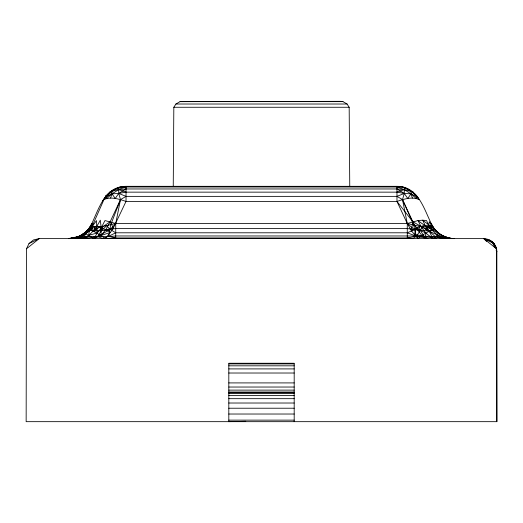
<?xml version="1.0" encoding="UTF-8"?>
<svg xmlns="http://www.w3.org/2000/svg" width="523" height="523" viewBox="0 0 523 523"><rect width="100%" height="100%" fill="white"/><g stroke="black" fill="none" stroke-linecap="round" stroke-linejoin="round"><path stroke-width="0.78" d="M26.477 248.785L26.15 421.669L496.85 421.669L496.85 251.694C496.928 244.62 490.809 238.697 483.775 238.619L39.225 238.619L33.55 239.913L29 243.541L26.477 248.785L39.225 238.619L29 243.541M396.964 186.319C420.374 186.286 424.872 213.639 434.352 229.479L432.508 230.525L427.938 226.747L419.1 226.224L407.273 223.517L115.727 223.517L102.992 226.367L94.774 226.707L82.235 236.481L72.599 238.619L80.13 236.285L88.773 229.721C97.389 232.506 106.921 229.519 115.727 228.571L407.273 228.571L420.446 230.434L427.919 230.872L427.938 226.747L430.756 225.727L431.227 224.831C435.914 233.134 445.086 238.671 454.67 238.619C443.543 238.887 434.358 231.055 429.35 221.693L428.638 225.165L432.305 230.355L437.463 234.984L443.962 238.619L450.244 238.24L445.942 237.122L441.896 235.285L437.463 234.984L429.305 231.29L412.81 221.693L396.964 201.42L396.964 186.319L126.036 186.319C102.606 186.325 97.879 213.6 88.773 229.721C84.425 233.251 79.81 236.749 74.214 237.945L68.618 238.619C83.955 234.409 100.024 237.612 115.727 235.971L407.273 235.971L440.183 236.507L449.159 238.619M173.244 186.319L173.826 107.267L175.924 104.012L180.03 101.645L340.604 101.331L342.97 101.645L347.076 104.012L349.174 107.267L349.756 186.319M75.515 238.619L83.32 233.892L85.511 233.67L94.016 238.619L97.18 233.023L96.454 220.562C91.198 228.25 85.105 236.35 75.515 238.619L74.259 237.939L68.33 238.619L74.214 237.945L78.744 236.455L83.582 238.619C91.198 234.677 96.474 227.668 100.292 220.176L101.214 227.845L101.037 235.5L105.09 238.619L110.477 232.382L113.321 228.08L126.036 201.42L126.036 186.319M92.499 238.619L97.592 236.507L101.521 230.525L99.743 226.747L94.656 230.872L94.774 226.707L93.002 226.224L91.871 225.191L88.773 229.721L88.936 228.571L92.028 223.517L92.081 226.413L93.199 231.081L101.037 235.5L110.477 232.382C104.855 229.218 98.742 225.949 92.081 226.413L83.32 233.892L89.224 230.198L93.199 231.081M92.081 226.413L103.959 199.59L106.372 196.766L111.987 193.87L118.714 193.412L126.036 196.367L396.964 196.367L402.501 199.59L412.81 221.693L411.333 230.695L417.91 238.619C422.917 234.526 428.507 230.774 435.012 229.708L430.972 223.517L434.352 229.479L430.756 225.727L432.508 230.525L427.919 230.872L422.806 226.707L416.452 236.285L412.869 238.619L407.273 237.945L115.727 237.945L102.959 238.619L97.592 236.507L84.321 238.619L88.564 236.599L77.607 238.619L82.235 236.481M109.575 192.144L126.036 186.992C117.244 186.495 107.679 191.529 103.959 199.59C111.02 196.302 119.094 199.152 126.036 201.42L396.964 201.42C403.906 199.152 411.98 196.302 419.041 199.59C416.243 192.902 408.829 190.189 402.847 186.992L120.153 186.992L118.714 187.613L118.714 193.412L120.499 199.59L115.727 223.517L115.727 238.619M443.151 236.213C435.182 230.989 425.722 226.91 418.047 220.562L407.273 223.517L407.273 238.619M416.628 195.399L416.236 198.459L411.013 193.87L404.286 189.601L396.964 186.992C406.717 185.613 413.51 192.667 419.041 199.59M432.769 226.76C425.696 222.85 417.812 227.682 411.333 230.695L407.273 223.517L402.501 199.59L404.286 193.412L404.286 187.613M110.601 198.073L111.987 193.87L111.987 191.294L118.714 187.613M69.474 238.619L80.13 236.285L84.785 232.794L88.936 228.571C85.229 233.238 79.941 236.416 74.214 237.945L80.13 236.285L90.093 230.434L91.871 225.191M102.992 226.367L101.521 230.525L106.672 225.727L110.196 229.479L115.727 232.794L407.273 232.794L416.452 236.285L427.951 238.619L424.068 236.481L420.446 230.434L419.1 226.224M83.582 238.619L85.511 233.67L78.744 236.455M126.036 196.367L120.499 199.59L110.713 224.831L108.725 236.213L102.959 238.619M120.499 199.59L110.196 221.693L105.724 229.78L101.037 235.5L94.016 238.619M92.028 223.517L88.126 229.551L89.224 230.198L88.786 235.258L97.18 233.023L101.214 227.845L104.953 220.562L115.727 223.517L110.196 229.479L97.592 236.507M103.959 199.59L106.372 195.399L106.764 198.459L111.987 193.87L118.714 189.601L126.036 188.966L396.964 188.966L404.286 189.601L413.425 192.144M94.656 230.872L96.99 226.864M102.338 201.42L106.372 195.399M126.036 188.966L118.714 193.412L115.263 198.459L111.987 193.87M90.093 230.434L93.002 226.224M411.013 191.294L411.013 193.87L407.737 198.459L404.286 193.412L396.964 188.966M412.81 221.693L416.243 228.25L425.794 233.042L432.796 238.619L437.463 234.984L438.215 232.794L434.064 228.571M421.943 235.52L414.425 234.82L416.243 228.25L421.943 235.52L425.454 238.619L425.794 233.042L420.91 226.459L418.047 220.562L422.708 220.176L425.114 225.406L429.305 231.29L435.169 236.527L443.962 238.619L445.942 237.122M101.214 227.845L110.196 221.693L113.321 228.08L105.724 229.78M115.727 232.794L108.725 236.213L115.727 237.945M407.273 232.794L414.517 229.721L413.824 225.191L402.501 199.59M396.964 196.367L404.286 193.412L411.013 193.87L416.628 196.766M118.714 193.412L126.036 192.144L396.964 192.144L404.286 189.601M407.273 237.945L416.452 236.285L418.315 238.619M245.764 421.27L228.813 421.669L228.813 363.256L294.188 363.256L294.188 421.669M180.03 101.645L342.97 101.645M175.924 104.012L347.076 104.012M173.826 107.267L349.174 107.267M228.813 363.903L294.188 363.903M228.813 365.819L294.188 365.819M228.813 368.905L294.188 368.905M228.813 373.017L294.188 373.017M228.813 382.914L294.188 382.914M228.813 387.033L294.188 387.033M228.813 390.119L294.188 390.119M228.813 392.028L294.188 392.028M228.813 392.675L294.188 392.675M228.813 393.368L294.188 393.368M228.813 395.395L294.188 395.395M228.813 398.67L294.188 398.67M228.813 403.017L294.188 403.017M228.813 408.221L294.188 408.221M228.813 414.026L294.188 414.026M228.813 420.132L294.188 420.132M453.127 238.619L448.786 237.945L443.21 235.971M424.068 236.481L436.496 238.619L433.868 236.599L443.648 238.619L440.183 236.507M396.964 192.144L404.286 193.412M118.714 189.601L126.036 192.144M496.144 250.236L496.85 251.694L495.556 246.019L491.927 241.469L483.775 238.619L486.619 241.463M496.523 248.785L494 243.541L483.775 238.619L496.523 248.785L496.85 421.669M428.638 225.165L426.546 220.562L422.708 220.176L435.012 229.708M413.824 225.191L420.446 230.434M489.45 239.913L494 243.541M79.79 235.971L80.13 236.285M429.651 226.367L432.508 230.525M441.896 235.285L443.962 238.619M425.644 226.864L427.919 230.872M491.927 241.469L494.738 247.314M429.305 231.29L432.796 238.619M396.964 201.42L407.273 223.517L414.517 229.721L416.452 236.285M411.013 193.87L412.399 198.073M111.987 191.294L106.372 196.766L105.43 196.367L111.987 191.294"/></g></svg>
